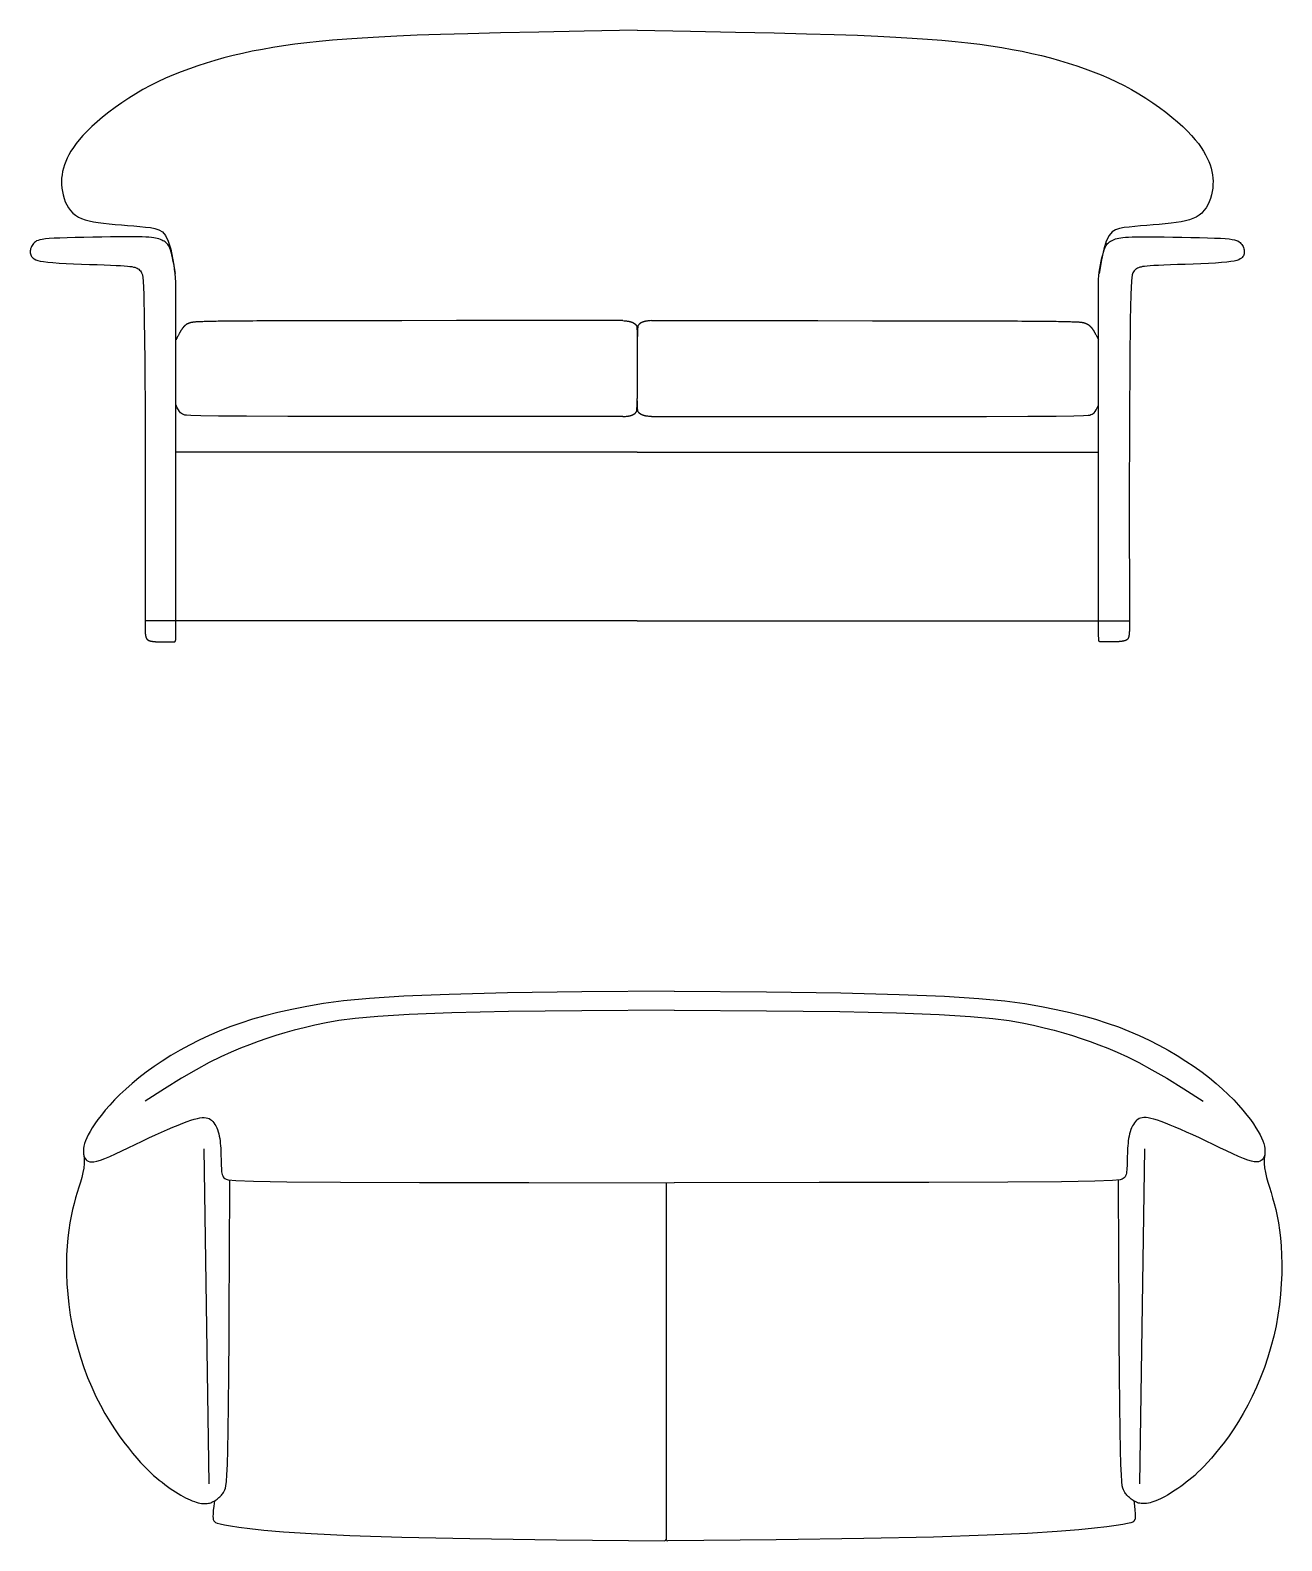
# Model space of a CAD drawing. Header units: millimetres. Extents: x 421 to 3085, y -1408 to 277.
# Drawn here: x 2341 to 2512.1, y -529.4 to -323 of the extents above; entities that cross this region are included whole.
import ezdxf

# ---------------------------------------------------------------- set-up
doc = ezdxf.new("R2010")
doc.units = ezdxf.units.MM

msp = doc.modelspace()

# ---------------------------------------------------------------- linework, layer by layer
at = {"color": 18, "linetype": 'Continuous', "true_color": 0x000000}
for p, q in [((2423.99, -365.2), (2423.99, -373.37)), ((2427.93, -480.51), (2427.93, -529.21))]:
    msp.add_line(p, q, dxfattribs=at)
for points in [[(2423.99, -323.04), (2416.73, -323.18), (2410.54, -323.3), (2405.29, -323.41), (2400.85, -323.52), (2397.1, -323.63), (2393.9, -323.74), (2391.14, -323.85), (2388.68, -323.98), (2386.41, -324.11), (2384.31, -324.25), (2382.35, -324.41), (2380.52, -324.58), (2378.81, -324.77), (2377.19, -324.97), (2375.65, -325.18), (2374.18, -325.42), (2372.76, -325.67), (2371.38, -325.93), (2370.05, -326.22), (2368.76, -326.52), (2367.5, -326.84), (2366.28, -327.18), (2365.09, -327.54), (2363.93, -327.91), (2362.8, -328.3), (2361.68, -328.71), (2360.59, -329.15), (2359.52, -329.61), (2358.48, -330.09), (2357.45, -330.6), (2356.44, -331.14), (2355.46, -331.72), (2354.49, -332.32), (2353.54, -332.95), (2352.63, -333.6), (2351.76, -334.26), (2350.93, -334.92), (2350.16, -335.58), (2349.45, -336.22), (2348.81, -336.84), (2348.24, -337.43), (2347.74, -338), (2347.3, -338.54), (2346.93, -339.07), (2346.6, -339.57), (2346.32, -340.06), (2346.09, -340.53), (2345.89, -341), (2345.71, -341.45), (2345.57, -341.9), (2345.46, -342.35), (2345.38, -342.79), (2345.32, -343.24), (2345.3, -343.69), (2345.31, -344.14), (2345.35, -344.61), (2345.42, -345.08), (2345.52, -345.55), (2345.65, -346.02), (2345.82, -346.48), (2346.03, -346.91), (2346.26, -347.33), (2346.54, -347.7), (2346.86, -348.04), (2347.21, -348.33), (2347.61, -348.58), (2348.05, -348.78), (2348.54, -348.96), (2349.08, -349.1), (2349.67, -349.23), (2350.33, -349.33), (2351.04, -349.42), (2351.82, -349.5), (2352.64, -349.58), (2353.49, -349.65), (2354.34, -349.72), (2355.19, -349.79), (2356, -349.86), (2356.77, -349.94), (2357.47, -350.02), (2358.08, -350.13), (2358.62, -350.3), (2359.1, -350.61), (2359.52, -351.11), (2359.89, -351.87), (2360.23, -352.95), (2360.54, -354.4), (2360.84, -356.29)], [(2423.99, -323.04), (2431.24, -323.18), (2437.43, -323.3), (2442.68, -323.41), (2447.12, -323.52), (2450.88, -323.63), (2454.07, -323.74), (2456.84, -323.85), (2459.3, -323.98), (2461.56, -324.11), (2463.66, -324.25), (2465.62, -324.41), (2467.45, -324.58), (2469.17, -324.77), (2470.78, -324.97), (2472.32, -325.18), (2473.79, -325.42), (2475.21, -325.67), (2476.59, -325.93), (2477.92, -326.22), (2479.21, -326.52), (2480.47, -326.84), (2481.69, -327.18), (2482.88, -327.54), (2484.04, -327.91), (2485.18, -328.3), (2486.29, -328.71), (2487.38, -329.15), (2488.45, -329.61), (2489.49, -330.09), (2490.52, -330.6), (2491.53, -331.14), (2492.52, -331.72), (2493.49, -332.32), (2494.43, -332.95), (2495.34, -333.6), (2496.21, -334.26), (2497.04, -334.92), (2497.81, -335.58), (2498.52, -336.22), (2499.17, -336.84), (2499.73, -337.43), (2500.23, -338), (2500.67, -338.54), (2501.05, -339.07), (2501.37, -339.57), (2501.65, -340.06), (2501.88, -340.53), (2502.09, -341), (2502.26, -341.45), (2502.4, -341.9), (2502.51, -342.35), (2502.6, -342.79), (2502.65, -343.24), (2502.67, -343.69), (2502.66, -344.14), (2502.62, -344.61), (2502.55, -345.08), (2502.45, -345.55), (2502.32, -346.02), (2502.15, -346.48), (2501.95, -346.91), (2501.71, -347.33), (2501.43, -347.7), (2501.12, -348.04), (2500.76, -348.33), (2500.37, -348.58), (2499.93, -348.78), (2499.44, -348.96), (2498.89, -349.1), (2498.3, -349.23), (2497.64, -349.33), (2496.93, -349.42), (2496.15, -349.5), (2495.33, -349.58), (2494.48, -349.65), (2493.63, -349.72), (2492.78, -349.79), (2491.97, -349.86), (2491.2, -349.94), (2490.51, -350.02), (2489.89, -350.13), (2489.35, -350.3), (2488.87, -350.61), (2488.46, -351.11), (2488.08, -351.87), (2487.74, -352.95), (2487.43, -354.4), (2487.13, -356.29)], [(2360.95, -358.08), (2360.94, -357.49), (2360.9, -356.89), (2360.84, -356.29), (2360.76, -355.71), (2360.68, -355.15), (2360.58, -354.63), (2360.48, -354.15), (2360.38, -353.73), (2360.29, -353.37), (2360.19, -353.07), (2360.1, -352.83), (2360.01, -352.62), (2359.92, -352.45), (2359.82, -352.31), (2359.71, -352.19), (2359.59, -352.09), (2359.46, -351.98), (2359.32, -351.89), (2359.17, -351.8), (2359, -351.72), (2358.82, -351.64), (2358.62, -351.57), (2358.4, -351.51), (2358.16, -351.45), (2357.91, -351.41), (2357.61, -351.37), (2357.26, -351.33), (2356.85, -351.31), (2356.34, -351.29), (2355.73, -351.28), (2355.01, -351.28), (2354.14, -351.28), (2353.13, -351.28), (2352, -351.29), (2350.8, -351.31), (2349.57, -351.33), (2348.34, -351.35), (2347.16, -351.38), (2346.07, -351.41), (2345.1, -351.44), (2344.29, -351.48), (2343.63, -351.52), (2343.1, -351.57), (2342.68, -351.62), (2342.36, -351.69), (2342.11, -351.76), (2341.91, -351.84), (2341.75, -351.94), (2341.61, -352.05), (2341.48, -352.18), (2341.37, -352.31), (2341.28, -352.46), (2341.2, -352.6), (2341.14, -352.75), (2341.09, -352.9), (2341.06, -353.05), (2341.04, -353.2), (2341.03, -353.34), (2341.04, -353.47), (2341.06, -353.61), (2341.1, -353.73), (2341.15, -353.86), (2341.22, -353.97), (2341.32, -354.09), (2341.43, -354.19), (2341.58, -354.3), (2341.78, -354.4), (2342.05, -354.49), (2342.41, -354.58), (2342.86, -354.66), (2343.43, -354.73), (2344.13, -354.8), (2344.97, -354.86), (2345.93, -354.91), (2346.96, -354.96), (2348.03, -355), (2349.11, -355.04), (2350.16, -355.07), (2351.14, -355.1), (2352.01, -355.14), (2352.76, -355.17), (2353.38, -355.2), (2353.89, -355.24), (2354.31, -355.27), (2354.65, -355.31), (2354.92, -355.35), (2355.14, -355.4), (2355.32, -355.44), (2355.49, -355.5), (2355.63, -355.56), (2355.76, -355.63), (2355.87, -355.71), (2355.98, -355.81), (2356.08, -355.92), (2356.17, -356.06), (2356.26, -356.21), (2356.36, -356.48), (2356.45, -357.28), (2356.54, -359.16), (2356.62, -362.62), (2356.68, -368.19), (2356.72, -376.39), (2356.74, -387.74), (2356.73, -402.75)], [(2487.02, -357.41), (2487.03, -357.04), (2487.07, -356.6), (2487.13, -356.12), (2487.21, -355.62), (2487.3, -355.11), (2487.39, -354.62), (2487.49, -354.15), (2487.59, -353.73), (2487.69, -353.37), (2487.78, -353.07), (2487.87, -352.83), (2487.96, -352.62), (2488.06, -352.45), (2488.16, -352.31), (2488.26, -352.19), (2488.38, -352.09), (2488.51, -351.98), (2488.65, -351.89), (2488.8, -351.8), (2488.97, -351.72), (2489.15, -351.64), (2489.35, -351.57), (2489.57, -351.51), (2489.81, -351.45), (2490.07, -351.41), (2490.36, -351.37), (2490.71, -351.33), (2491.12, -351.31), (2491.63, -351.29), (2492.24, -351.28), (2492.97, -351.28), (2493.83, -351.28), (2494.84, -351.28), (2495.97, -351.29), (2497.17, -351.31), (2498.4, -351.33), (2499.63, -351.35), (2500.81, -351.38), (2501.9, -351.41), (2502.87, -351.44), (2503.68, -351.48), (2504.34, -351.52), (2504.87, -351.57), (2505.29, -351.62), (2505.61, -351.69), (2505.87, -351.76), (2506.06, -351.84), (2506.23, -351.94), (2506.37, -352.05), (2506.49, -352.18), (2506.6, -352.31), (2506.69, -352.46), (2506.77, -352.6), (2506.83, -352.75), (2506.88, -352.9), (2506.91, -353.05), (2506.94, -353.2), (2506.94, -353.34), (2506.94, -353.47), (2506.91, -353.61), (2506.88, -353.73), (2506.82, -353.86), (2506.75, -353.97), (2506.65, -354.09), (2506.54, -354.19), (2506.39, -354.3), (2506.19, -354.4), (2505.92, -354.49), (2505.57, -354.58), (2505.11, -354.66), (2504.54, -354.73), (2503.84, -354.8), (2503, -354.86), (2502.04, -354.91), (2501.01, -354.96), (2499.94, -355), (2498.86, -355.04), (2497.81, -355.07), (2496.84, -355.1), (2495.96, -355.14), (2495.21, -355.17), (2494.59, -355.2), (2494.08, -355.24), (2493.66, -355.27), (2493.32, -355.31), (2493.05, -355.35), (2492.83, -355.4), (2492.65, -355.44), (2492.49, -355.5), (2492.34, -355.56), (2492.22, -355.63), (2492.1, -355.71), (2492, -355.81), (2491.9, -355.92), (2491.8, -356.06), (2491.71, -356.21), (2491.61, -356.48), (2491.52, -357.28), (2491.43, -359.16), (2491.35, -362.62), (2491.29, -368.19), (2491.25, -376.39), (2491.23, -387.74), (2491.24, -402.75)], [(2360.93, -402.75), (2360.95, -358.08)], [(2487.03, -402.75), (2487.02, -399.75), (2487.02, -393.8), (2487.01, -384.99), (2487.01, -372.75), (2487.02, -357.41)], [(2422.02, -362.73), (2409.24, -362.73), (2399.3, -362.73), (2391.82, -362.74), (2386.4, -362.74), (2382.64, -362.74), (2380.16, -362.74), (2378.55, -362.75), (2377.42, -362.75), (2376.45, -362.75), (2375.55, -362.76), (2374.73, -362.76), (2373.98, -362.76), (2373.28, -362.77), (2372.63, -362.77), (2372.02, -362.77), (2371.44, -362.78), (2370.9, -362.78), (2370.38, -362.78), (2369.88, -362.79), (2369.41, -362.79), (2368.96, -362.8), (2368.53, -362.8), (2368.13, -362.8), (2367.75, -362.81), (2367.38, -362.81), (2367.04, -362.82), (2366.72, -362.82), (2366.42, -362.83), (2366.14, -362.83), (2365.87, -362.84), (2365.62, -362.84), (2365.39, -362.85), (2365.17, -362.85), (2364.97, -362.86), (2364.78, -362.86), (2364.61, -362.87), (2364.45, -362.87), (2364.3, -362.88), (2364.17, -362.88), (2364.04, -362.89), (2363.93, -362.89), (2363.83, -362.9), (2363.73, -362.91), (2363.65, -362.91), (2363.57, -362.92), (2363.5, -362.92), (2363.44, -362.93), (2363.38, -362.93), (2363.33, -362.94), (2363.28, -362.94), (2363.24, -362.95), (2363.21, -362.96), (2363.17, -362.96), (2363.14, -362.97), (2363.11, -362.97), (2363.09, -362.98), (2363.06, -362.98), (2363.04, -362.99), (2363.01, -362.99), (2362.99, -363), (2362.97, -363.01), (2362.95, -363.01), (2362.93, -363.02), (2362.91, -363.02), (2362.89, -363.03), (2362.87, -363.03), (2362.85, -363.04), (2362.83, -363.04), (2362.82, -363.05), (2362.8, -363.06), (2362.78, -363.06), (2362.77, -363.07), (2362.75, -363.07), (2362.73, -363.08), (2362.72, -363.08), (2362.7, -363.09), (2362.69, -363.1), (2362.67, -363.1), (2362.66, -363.11), (2362.64, -363.11), (2362.63, -363.12), (2362.61, -363.12), (2362.6, -363.13), (2362.59, -363.14), (2362.57, -363.14), (2362.56, -363.15), (2362.55, -363.15), (2362.54, -363.16), (2362.52, -363.17), (2362.51, -363.17), (2362.5, -363.18), (2362.49, -363.19), (2362.47, -363.19), (2362.46, -363.2), (2362.45, -363.21), (2362.44, -363.21), (2362.43, -363.22), (2362.42, -363.23), (2362.41, -363.23), (2362.4, -363.24), (2362.38, -363.25), (2362.37, -363.25), (2362.36, -363.26), (2362.35, -363.27), (2362.34, -363.28), (2362.33, -363.28), (2362.32, -363.29), (2362.31, -363.3), (2362.3, -363.31), (2362.29, -363.31), (2362.28, -363.32), (2362.27, -363.33), (2362.26, -363.34), (2362.25, -363.35), (2362.24, -363.36), (2362.23, -363.36), (2362.22, -363.37), (2362.21, -363.38), (2362.19, -363.39), (2362.18, -363.4), (2362.17, -363.41), (2362.16, -363.42), (2362.15, -363.43), (2362.14, -363.44), (2362.13, -363.45), (2362.12, -363.46), (2362.1, -363.47), (2362.09, -363.48), (2362.08, -363.49), (2362.07, -363.51), (2362.06, -363.52), (2362.04, -363.53), (2362.03, -363.54), (2362.02, -363.56), (2362.01, -363.57), (2361.99, -363.59), (2361.98, -363.6), (2361.97, -363.62), (2361.95, -363.63), (2361.94, -363.65), (2361.92, -363.67), (2361.91, -363.69), (2361.89, -363.7), (2361.88, -363.72), (2361.86, -363.74), (2361.85, -363.77), (2361.83, -363.79), (2361.82, -363.81), (2361.8, -363.83), (2361.78, -363.86), (2361.77, -363.88), (2361.75, -363.91), (2361.73, -363.94), (2361.71, -363.96), (2361.69, -363.99), (2361.67, -364.02), (2361.65, -364.05), (2361.63, -364.09), (2361.61, -364.12), (2361.59, -364.15), (2361.57, -364.19), (2361.55, -364.23), (2361.53, -364.27), (2361.5, -364.31), (2361.48, -364.35), (2361.45, -364.4), (2361.42, -364.45), (2361.39, -364.51), (2361.36, -364.57), (2361.32, -364.63), (2361.28, -364.71), (2361.24, -364.8), (2361.18, -364.91), (2361.12, -365.04), (2361.04, -365.18), (2360.96, -365.36)], [(2422.02, -362.73), (2422.22, -362.74), (2422.39, -362.76), (2422.52, -362.77), (2422.62, -362.78), (2422.7, -362.79), (2422.76, -362.8), (2422.8, -362.81), (2422.84, -362.81), (2422.87, -362.82), (2422.9, -362.83), (2422.93, -362.83), (2422.95, -362.84), (2422.98, -362.85), (2423, -362.85), (2423.02, -362.86), (2423.04, -362.86), (2423.06, -362.87), (2423.07, -362.87), (2423.09, -362.88), (2423.11, -362.89), (2423.13, -362.89), (2423.15, -362.9), (2423.16, -362.9), (2423.18, -362.91), (2423.2, -362.91), (2423.21, -362.92), (2423.23, -362.92), (2423.24, -362.93), (2423.26, -362.94), (2423.27, -362.94), (2423.29, -362.95), (2423.3, -362.95), (2423.32, -362.96), (2423.33, -362.96), (2423.34, -362.97), (2423.36, -362.98), (2423.37, -362.98), (2423.38, -362.99), (2423.4, -362.99), (2423.41, -363), (2423.42, -363.01), (2423.43, -363.01), (2423.45, -363.02), (2423.46, -363.03), (2423.47, -363.03), (2423.48, -363.04), (2423.49, -363.05), (2423.5, -363.05), (2423.52, -363.06), (2423.53, -363.07), (2423.54, -363.07), (2423.55, -363.08), (2423.56, -363.09), (2423.57, -363.09), (2423.58, -363.1), (2423.59, -363.11), (2423.6, -363.12), (2423.61, -363.12), (2423.62, -363.13), (2423.63, -363.14), (2423.65, -363.15), (2423.66, -363.16), (2423.67, -363.16), (2423.68, -363.17), (2423.69, -363.18), (2423.7, -363.19), (2423.71, -363.2), (2423.72, -363.21), (2423.73, -363.22), (2423.74, -363.23), (2423.75, -363.24), (2423.76, -363.26), (2423.77, -363.27), (2423.78, -363.29), (2423.79, -363.31), (2423.8, -363.33), (2423.82, -363.35), (2423.83, -363.36), (2423.84, -363.38), (2423.86, -363.39), (2423.87, -363.4), (2423.89, -363.43), (2423.91, -363.51), (2423.92, -363.64), (2423.94, -363.85), (2423.96, -364.17), (2423.97, -364.61), (2423.99, -365.2)], [(2425.95, -362.73), (2425.75, -362.74), (2425.58, -362.76), (2425.45, -362.77), (2425.35, -362.78), (2425.27, -362.79), (2425.21, -362.8), (2425.17, -362.81), (2425.13, -362.81), (2425.1, -362.82), (2425.07, -362.83), (2425.04, -362.83), (2425.02, -362.84), (2425, -362.85), (2424.98, -362.85), (2424.95, -362.86), (2424.94, -362.86), (2424.92, -362.87), (2424.9, -362.87), (2424.88, -362.88), (2424.86, -362.89), (2424.84, -362.89), (2424.83, -362.9), (2424.81, -362.9), (2424.79, -362.91), (2424.78, -362.91), (2424.76, -362.92), (2424.74, -362.92), (2424.73, -362.93), (2424.71, -362.94), (2424.7, -362.94), (2424.68, -362.95), (2424.67, -362.95), (2424.65, -362.96), (2424.64, -362.96), (2424.63, -362.97), (2424.61, -362.98), (2424.6, -362.98), (2424.59, -362.99), (2424.57, -362.99), (2424.56, -363), (2424.55, -363.01), (2424.54, -363.01), (2424.53, -363.02), (2424.51, -363.03), (2424.5, -363.03), (2424.49, -363.04), (2424.48, -363.05), (2424.47, -363.05), (2424.46, -363.06), (2424.44, -363.07), (2424.43, -363.07), (2424.42, -363.08), (2424.41, -363.09), (2424.4, -363.09), (2424.39, -363.1), (2424.38, -363.11), (2424.37, -363.12), (2424.36, -363.12), (2424.35, -363.13), (2424.34, -363.14), (2424.33, -363.15), (2424.32, -363.16), (2424.31, -363.16), (2424.3, -363.17), (2424.28, -363.18), (2424.27, -363.19), (2424.26, -363.2), (2424.25, -363.21), (2424.24, -363.22), (2424.23, -363.23), (2424.22, -363.24), (2424.21, -363.26), (2424.2, -363.27), (2424.19, -363.29), (2424.18, -363.31), (2424.17, -363.33), (2424.15, -363.35), (2424.14, -363.36), (2424.13, -363.38), (2424.11, -363.39), (2424.1, -363.4), (2424.08, -363.43), (2424.07, -363.51), (2424.05, -363.64), (2424.03, -363.85), (2424.02, -364.17), (2424, -364.61), (2423.99, -365.2)], [(2425.95, -362.73), (2438.74, -362.73), (2448.67, -362.73), (2456.15, -362.74), (2461.57, -362.74), (2465.33, -362.74), (2467.81, -362.74), (2469.42, -362.75), (2470.55, -362.75), (2471.53, -362.75), (2472.42, -362.76), (2473.24, -362.76), (2474, -362.76), (2474.7, -362.77), (2475.35, -362.77), (2475.95, -362.77), (2476.53, -362.78), (2477.07, -362.78), (2477.6, -362.78), (2478.09, -362.79), (2478.56, -362.79), (2479.01, -362.8), (2479.44, -362.8), (2479.84, -362.8), (2480.23, -362.81), (2480.59, -362.81), (2480.93, -362.82), (2481.25, -362.82), (2481.55, -362.83), (2481.84, -362.83), (2482.1, -362.84), (2482.35, -362.84), (2482.58, -362.85), (2482.8, -362.85), (2483, -362.86), (2483.19, -362.86), (2483.36, -362.87), (2483.52, -362.87), (2483.67, -362.88), (2483.81, -362.88), (2483.93, -362.89), (2484.04, -362.89), (2484.15, -362.9), (2484.24, -362.91), (2484.33, -362.91), (2484.4, -362.92), (2484.47, -362.92), (2484.53, -362.93), (2484.59, -362.93), (2484.64, -362.94), (2484.69, -362.94), (2484.73, -362.95), (2484.77, -362.96), (2484.8, -362.96), (2484.83, -362.97), (2484.86, -362.97), (2484.89, -362.98), (2484.91, -362.98), (2484.94, -362.99), (2484.96, -362.99), (2484.98, -363), (2485, -363.01), (2485.02, -363.01), (2485.04, -363.02), (2485.06, -363.02), (2485.08, -363.03), (2485.1, -363.03), (2485.12, -363.04), (2485.14, -363.04), (2485.16, -363.05), (2485.17, -363.06), (2485.19, -363.06), (2485.21, -363.07), (2485.22, -363.07), (2485.24, -363.08), (2485.25, -363.08), (2485.27, -363.09), (2485.29, -363.1), (2485.3, -363.1), (2485.32, -363.11), (2485.33, -363.11), (2485.34, -363.12), (2485.36, -363.12), (2485.37, -363.13), (2485.38, -363.14), (2485.4, -363.14), (2485.41, -363.15), (2485.42, -363.15), (2485.44, -363.16), (2485.45, -363.17), (2485.46, -363.17), (2485.47, -363.18), (2485.49, -363.19), (2485.5, -363.19), (2485.51, -363.2), (2485.52, -363.21), (2485.53, -363.21), (2485.54, -363.22), (2485.55, -363.23), (2485.56, -363.23), (2485.58, -363.24), (2485.59, -363.25), (2485.6, -363.25), (2485.61, -363.26), (2485.62, -363.27), (2485.63, -363.28), (2485.64, -363.28), (2485.65, -363.29), (2485.66, -363.3), (2485.67, -363.31), (2485.68, -363.31), (2485.69, -363.32), (2485.7, -363.33), (2485.71, -363.34), (2485.72, -363.35), (2485.73, -363.36), (2485.75, -363.36), (2485.76, -363.37), (2485.77, -363.38), (2485.78, -363.39), (2485.79, -363.4), (2485.8, -363.41), (2485.81, -363.42), (2485.82, -363.43), (2485.83, -363.44), (2485.84, -363.45), (2485.86, -363.46), (2485.87, -363.47), (2485.88, -363.48), (2485.89, -363.49), (2485.9, -363.51), (2485.91, -363.52), (2485.93, -363.53), (2485.94, -363.54), (2485.95, -363.56), (2485.97, -363.57), (2485.98, -363.59), (2485.99, -363.6), (2486.01, -363.62), (2486.02, -363.63), (2486.03, -363.65), (2486.05, -363.67), (2486.06, -363.69), (2486.08, -363.7), (2486.09, -363.72), (2486.11, -363.74), (2486.12, -363.77), (2486.14, -363.79), (2486.16, -363.81), (2486.17, -363.83), (2486.19, -363.86), (2486.21, -363.88), (2486.22, -363.91), (2486.24, -363.94), (2486.26, -363.96), (2486.28, -363.99), (2486.3, -364.02), (2486.32, -364.05), (2486.34, -364.09), (2486.36, -364.12), (2486.38, -364.15), (2486.4, -364.19), (2486.42, -364.23), (2486.44, -364.27), (2486.47, -364.31), (2486.49, -364.35), (2486.52, -364.4), (2486.55, -364.45), (2486.58, -364.51), (2486.61, -364.57), (2486.65, -364.63), (2486.69, -364.71), (2486.74, -364.8), (2486.79, -364.91), (2486.86, -365.04), (2486.93, -365.18), (2487.02, -365.36)], [(2422.02, -375.84), (2422.22, -375.82), (2422.39, -375.81), (2422.52, -375.8), (2422.62, -375.79), (2422.7, -375.78), (2422.76, -375.77), (2422.8, -375.76), (2422.84, -375.75), (2422.87, -375.75), (2422.9, -375.74), (2422.93, -375.73), (2422.95, -375.73), (2422.98, -375.72), (2423, -375.72), (2423.02, -375.71), (2423.04, -375.71), (2423.06, -375.7), (2423.07, -375.69), (2423.09, -375.69), (2423.11, -375.68), (2423.13, -375.68), (2423.15, -375.67), (2423.16, -375.67), (2423.18, -375.66), (2423.2, -375.66), (2423.21, -375.65), (2423.23, -375.64), (2423.24, -375.64), (2423.26, -375.63), (2423.27, -375.63), (2423.29, -375.62), (2423.3, -375.62), (2423.32, -375.61), (2423.33, -375.6), (2423.34, -375.6), (2423.36, -375.59), (2423.37, -375.59), (2423.38, -375.58), (2423.4, -375.57), (2423.41, -375.57), (2423.42, -375.56), (2423.43, -375.55), (2423.45, -375.55), (2423.46, -375.54), (2423.47, -375.54), (2423.48, -375.53), (2423.49, -375.52), (2423.5, -375.52), (2423.52, -375.51), (2423.53, -375.5), (2423.54, -375.49), (2423.55, -375.49), (2423.56, -375.48), (2423.57, -375.47), (2423.58, -375.47), (2423.59, -375.46), (2423.6, -375.45), (2423.61, -375.44), (2423.62, -375.44), (2423.63, -375.43), (2423.65, -375.42), (2423.66, -375.41), (2423.67, -375.4), (2423.68, -375.4), (2423.69, -375.39), (2423.7, -375.38), (2423.71, -375.37), (2423.72, -375.36), (2423.73, -375.35), (2423.74, -375.34), (2423.75, -375.32), (2423.76, -375.31), (2423.77, -375.29), (2423.78, -375.28), (2423.79, -375.26), (2423.8, -375.24), (2423.82, -375.22), (2423.83, -375.21), (2423.84, -375.19), (2423.86, -375.18), (2423.87, -375.17), (2423.89, -375.13), (2423.91, -375.06), (2423.92, -374.93), (2423.94, -374.71), (2423.96, -374.4), (2423.97, -373.96), (2423.99, -373.37)], [(2425.95, -375.84), (2425.75, -375.82), (2425.58, -375.81), (2425.45, -375.8), (2425.35, -375.79), (2425.27, -375.78), (2425.21, -375.77), (2425.17, -375.76), (2425.13, -375.75), (2425.1, -375.75), (2425.07, -375.74), (2425.04, -375.73), (2425.02, -375.73), (2425, -375.72), (2424.98, -375.72), (2424.95, -375.71), (2424.94, -375.71), (2424.92, -375.7), (2424.9, -375.69), (2424.88, -375.69), (2424.86, -375.68), (2424.84, -375.68), (2424.83, -375.67), (2424.81, -375.67), (2424.79, -375.66), (2424.78, -375.66), (2424.76, -375.65), (2424.74, -375.64), (2424.73, -375.64), (2424.71, -375.63), (2424.7, -375.63), (2424.68, -375.62), (2424.67, -375.62), (2424.65, -375.61), (2424.64, -375.6), (2424.63, -375.6), (2424.61, -375.59), (2424.6, -375.59), (2424.59, -375.58), (2424.57, -375.57), (2424.56, -375.57), (2424.55, -375.56), (2424.54, -375.55), (2424.53, -375.55), (2424.51, -375.54), (2424.5, -375.54), (2424.49, -375.53), (2424.48, -375.52), (2424.47, -375.52), (2424.46, -375.51), (2424.44, -375.5), (2424.43, -375.49), (2424.42, -375.49), (2424.41, -375.48), (2424.4, -375.47), (2424.39, -375.47), (2424.38, -375.46), (2424.37, -375.45), (2424.36, -375.44), (2424.35, -375.44), (2424.34, -375.43), (2424.33, -375.42), (2424.32, -375.41), (2424.31, -375.4), (2424.3, -375.4), (2424.28, -375.39), (2424.27, -375.38), (2424.26, -375.37), (2424.25, -375.36), (2424.24, -375.35), (2424.23, -375.34), (2424.22, -375.32), (2424.21, -375.31), (2424.2, -375.29), (2424.19, -375.28), (2424.18, -375.26), (2424.17, -375.24), (2424.15, -375.22), (2424.14, -375.21), (2424.13, -375.19), (2424.11, -375.18), (2424.1, -375.17), (2424.08, -375.13), (2424.07, -375.06), (2424.05, -374.93), (2424.03, -374.71), (2424.02, -374.4), (2424, -373.96), (2423.99, -373.37)], [(2422.02, -375.84), (2384.05, -375.84), (2376.25, -375.82), (2370.6, -375.8), (2366.75, -375.77), (2364.33, -375.74), (2362.99, -375.7), (2362.38, -375.66), (2362.15, -375.62), (2361.99, -375.57), (2361.84, -375.51), (2361.7, -375.43), (2361.56, -375.31), (2361.43, -375.15), (2361.28, -374.93), (2361.13, -374.64), (2360.96, -374.26)], [(2425.95, -375.84), (2463.92, -375.84), (2471.72, -375.82), (2477.37, -375.8), (2481.23, -375.77), (2483.64, -375.74), (2484.98, -375.7), (2485.59, -375.66), (2485.82, -375.62), (2485.98, -375.57), (2486.13, -375.51), (2486.27, -375.43), (2486.41, -375.31), (2486.55, -375.15), (2486.69, -374.93), (2486.85, -374.64), (2487.02, -374.26)], [(2423.99, -380.69), (2360.95, -380.69)], [(2423.99, -380.69), (2487.02, -380.69)], [(2356.73, -402.75), (2356.73, -402.85), (2356.73, -402.96), (2356.73, -403.09), (2356.73, -403.23), (2356.73, -403.39), (2356.73, -403.54), (2356.73, -403.69), (2356.73, -403.83), (2356.73, -403.96), (2356.73, -404.08), (2356.73, -404.18), (2356.73, -404.28), (2356.73, -404.37), (2356.73, -404.44), (2356.73, -404.52), (2356.73, -404.58), (2356.73, -404.65), (2356.73, -404.71), (2356.73, -404.76), (2356.73, -404.81), (2356.73, -404.86), (2356.73, -404.91), (2356.73, -404.95), (2356.73, -404.99), (2356.73, -405.02), (2356.73, -405.05), (2356.73, -405.08), (2356.73, -405.11), (2356.73, -405.14), (2356.73, -405.16), (2356.74, -405.18), (2356.74, -405.2), (2356.74, -405.22), (2356.74, -405.24), (2356.74, -405.26), (2356.74, -405.27), (2356.74, -405.29), (2356.74, -405.3), (2356.74, -405.31), (2356.74, -405.33), (2356.74, -405.34), (2356.74, -405.35), (2356.75, -405.36), (2356.75, -405.37), (2356.75, -405.39), (2356.75, -405.4), (2356.75, -405.41), (2356.75, -405.42), (2356.75, -405.43), (2356.75, -405.44), (2356.75, -405.45), (2356.75, -405.46), (2356.75, -405.47), (2356.76, -405.48), (2356.76, -405.49), (2356.76, -405.5), (2356.76, -405.51), (2356.76, -405.52), (2356.76, -405.53), (2356.76, -405.54), (2356.76, -405.55), (2356.76, -405.56), (2356.76, -405.57), (2356.77, -405.58), (2356.77, -405.59), (2356.77, -405.6), (2356.77, -405.61), (2356.77, -405.62), (2356.77, -405.63), (2356.77, -405.64), (2356.77, -405.65), (2356.78, -405.66), (2356.78, -405.67), (2356.78, -405.68), (2356.78, -405.69), (2356.78, -405.7), (2356.78, -405.71), (2356.78, -405.72), (2356.79, -405.72), (2356.79, -405.73), (2356.79, -405.74), (2356.79, -405.75), (2356.79, -405.76), (2356.79, -405.77), (2356.8, -405.78), (2356.8, -405.79), (2356.8, -405.8), (2356.8, -405.81), (2356.8, -405.82), (2356.81, -405.83), (2356.81, -405.84), (2356.81, -405.85), (2356.81, -405.86), (2356.81, -405.87), (2356.82, -405.87), (2356.82, -405.88), (2356.82, -405.89), (2356.82, -405.9), (2356.82, -405.91), (2356.83, -405.92), (2356.83, -405.93), (2356.83, -405.94), (2356.83, -405.95), (2356.84, -405.96), (2356.84, -405.97), (2356.84, -405.98), (2356.85, -405.99), (2356.85, -406), (2356.85, -406.01), (2356.85, -406.02), (2356.86, -406.03), (2356.86, -406.04), (2356.87, -406.05), (2356.87, -406.06), (2356.87, -406.07), (2356.88, -406.08), (2356.88, -406.09), (2356.89, -406.1), (2356.89, -406.11), (2356.9, -406.12), (2356.9, -406.13), (2356.91, -406.14), (2356.91, -406.15), (2356.92, -406.16), (2356.92, -406.17), (2356.93, -406.18), (2356.94, -406.19), (2356.95, -406.2), (2356.95, -406.21), (2356.96, -406.22), (2356.97, -406.23), (2356.98, -406.24), (2356.99, -406.25), (2357, -406.26), (2357.01, -406.27), (2357.02, -406.28), (2357.03, -406.29), (2357.04, -406.3), (2357.05, -406.31), (2357.06, -406.32), (2357.07, -406.33), (2357.09, -406.34), (2357.1, -406.35), (2357.11, -406.35), (2357.13, -406.36), (2357.14, -406.37), (2357.16, -406.38), (2357.18, -406.39), (2357.19, -406.4), (2357.21, -406.41), (2357.23, -406.41), (2357.25, -406.42), (2357.27, -406.43), (2357.29, -406.44), (2357.31, -406.44), (2357.33, -406.45), (2357.35, -406.46), (2357.37, -406.47), (2357.39, -406.47), (2357.42, -406.48), (2357.44, -406.49), (2357.47, -406.49), (2357.49, -406.5), (2357.52, -406.5), (2357.55, -406.51), (2357.58, -406.52), (2357.6, -406.52), (2357.63, -406.53), (2357.66, -406.53), (2357.7, -406.54), (2357.73, -406.54), (2357.76, -406.55), (2357.79, -406.55), (2357.83, -406.56), (2357.86, -406.56), (2357.9, -406.56), (2357.93, -406.57), (2357.97, -406.57), (2358.01, -406.57), (2358.04, -406.58), (2358.08, -406.58), (2358.12, -406.58), (2358.16, -406.59), (2358.2, -406.59), (2358.24, -406.59), (2358.28, -406.59), (2358.32, -406.6), (2358.36, -406.6), (2358.4, -406.6), (2358.44, -406.6), (2358.48, -406.6), (2358.52, -406.6), (2358.57, -406.61), (2358.61, -406.61), (2358.65, -406.61), (2358.69, -406.61), (2358.74, -406.61), (2358.78, -406.61), (2358.82, -406.61), (2358.86, -406.61), (2358.91, -406.61), (2358.95, -406.61), (2358.99, -406.62), (2359.03, -406.62), (2359.08, -406.62), (2359.12, -406.62), (2359.16, -406.62), (2359.2, -406.62), (2359.24, -406.62), (2359.28, -406.62), (2359.33, -406.62), (2359.37, -406.62), (2359.41, -406.62), (2359.45, -406.62), (2359.49, -406.62), (2359.53, -406.62), (2359.56, -406.62), (2359.6, -406.61), (2359.64, -406.61), (2359.68, -406.61), (2359.72, -406.61), (2359.75, -406.61), (2359.79, -406.61), (2359.82, -406.61), (2359.86, -406.61), (2359.89, -406.61), (2359.92, -406.61), (2359.96, -406.61), (2359.99, -406.61), (2360.02, -406.61), (2360.05, -406.61), (2360.08, -406.61), (2360.11, -406.61), (2360.14, -406.61), (2360.16, -406.61), (2360.19, -406.61), (2360.22, -406.61), (2360.24, -406.61), (2360.27, -406.61), (2360.29, -406.61), (2360.31, -406.61), (2360.34, -406.6), (2360.36, -406.6), (2360.38, -406.6), (2360.4, -406.6), (2360.42, -406.6), (2360.44, -406.6), (2360.45, -406.6), (2360.47, -406.6), (2360.49, -406.6), (2360.5, -406.6), (2360.52, -406.6), (2360.54, -406.6), (2360.55, -406.6), (2360.56, -406.6), (2360.58, -406.6), (2360.59, -406.6), (2360.6, -406.6), (2360.62, -406.6), (2360.63, -406.6), (2360.64, -406.6), (2360.65, -406.6), (2360.66, -406.6), (2360.67, -406.6), (2360.68, -406.6), (2360.69, -406.6), (2360.69, -406.6), (2360.7, -406.6), (2360.71, -406.6), (2360.72, -406.6), (2360.72, -406.6), (2360.73, -406.6), (2360.74, -406.6), (2360.74, -406.6), (2360.75, -406.59), (2360.75, -406.59), (2360.76, -406.59), (2360.76, -406.59), (2360.77, -406.59), (2360.77, -406.59), (2360.78, -406.59), (2360.78, -406.59), (2360.78, -406.59), (2360.79, -406.59), (2360.79, -406.59), (2360.79, -406.59), (2360.8, -406.59), (2360.8, -406.59), (2360.8, -406.59), (2360.8, -406.59), (2360.81, -406.59), (2360.81, -406.58), (2360.81, -406.58), (2360.81, -406.58), (2360.82, -406.58), (2360.82, -406.58), (2360.82, -406.58), (2360.82, -406.58), (2360.82, -406.58), (2360.83, -406.58), (2360.83, -406.58), (2360.83, -406.58), (2360.83, -406.57), (2360.83, -406.57), (2360.84, -406.57), (2360.84, -406.57), (2360.84, -406.57), (2360.84, -406.57), (2360.84, -406.57), (2360.84, -406.56), (2360.85, -406.56), (2360.85, -406.56), (2360.85, -406.56), (2360.85, -406.56), (2360.85, -406.55), (2360.85, -406.55), (2360.86, -406.55), (2360.86, -406.55), (2360.86, -406.54), (2360.86, -406.54), (2360.86, -406.54), (2360.86, -406.54), (2360.87, -406.53), (2360.87, -406.53), (2360.87, -406.53), (2360.87, -406.52), (2360.87, -406.52), (2360.87, -406.51), (2360.88, -406.51), (2360.88, -406.51), (2360.88, -406.5), (2360.88, -406.5), (2360.88, -406.49), (2360.88, -406.49), (2360.88, -406.48), (2360.89, -406.48), (2360.89, -406.47), (2360.89, -406.47), (2360.89, -406.46), (2360.89, -406.46), (2360.89, -406.45), (2360.89, -406.44), (2360.89, -406.44), (2360.9, -406.43), (2360.9, -406.42), (2360.9, -406.42), (2360.9, -406.41), (2360.9, -406.4), (2360.9, -406.39), (2360.9, -406.39), (2360.91, -406.38), (2360.91, -406.37), (2360.91, -406.36), (2360.91, -406.35), (2360.91, -406.34), (2360.91, -406.33), (2360.91, -406.32), (2360.91, -406.31), (2360.92, -406.29), (2360.92, -406.28), (2360.92, -406.26), (2360.92, -406.24), (2360.92, -406.22), (2360.92, -406.19), (2360.92, -406.15), (2360.92, -406.11), (2360.92, -406.07), (2360.93, -406.01), (2360.93, -405.94), (2360.93, -405.87), (2360.93, -405.77), (2360.93, -405.66), (2360.93, -405.53), (2360.93, -405.38), (2360.93, -405.19), (2360.94, -404.98), (2360.94, -404.73), (2360.94, -404.46), (2360.94, -404.18), (2360.94, -403.88), (2360.94, -403.58), (2360.94, -403.29), (2360.93, -403.01), (2360.93, -402.75)], [(2423.99, -403.76), (2356.73, -403.76)], [(2423.99, -403.76), (2491.24, -403.76)], [(2491.24, -402.75), (2491.24, -402.85), (2491.24, -402.96), (2491.24, -403.09), (2491.24, -403.23), (2491.25, -403.39), (2491.25, -403.54), (2491.25, -403.69), (2491.25, -403.83), (2491.25, -403.96), (2491.25, -404.08), (2491.25, -404.18), (2491.25, -404.28), (2491.25, -404.37), (2491.25, -404.44), (2491.25, -404.52), (2491.24, -404.58), (2491.24, -404.65), (2491.24, -404.71), (2491.24, -404.76), (2491.24, -404.81), (2491.24, -404.86), (2491.24, -404.91), (2491.24, -404.95), (2491.24, -404.99), (2491.24, -405.02), (2491.24, -405.05), (2491.24, -405.08), (2491.24, -405.11), (2491.24, -405.14), (2491.24, -405.16), (2491.24, -405.18), (2491.24, -405.2), (2491.23, -405.22), (2491.23, -405.24), (2491.23, -405.26), (2491.23, -405.27), (2491.23, -405.29), (2491.23, -405.3), (2491.23, -405.31), (2491.23, -405.33), (2491.23, -405.34), (2491.23, -405.35), (2491.23, -405.36), (2491.23, -405.37), (2491.22, -405.39), (2491.22, -405.4), (2491.22, -405.41), (2491.22, -405.42), (2491.22, -405.43), (2491.22, -405.44), (2491.22, -405.45), (2491.22, -405.46), (2491.22, -405.47), (2491.22, -405.48), (2491.22, -405.49), (2491.21, -405.5), (2491.21, -405.51), (2491.21, -405.52), (2491.21, -405.53), (2491.21, -405.54), (2491.21, -405.55), (2491.21, -405.56), (2491.21, -405.57), (2491.21, -405.58), (2491.2, -405.59), (2491.2, -405.6), (2491.2, -405.61), (2491.2, -405.62), (2491.2, -405.63), (2491.2, -405.64), (2491.2, -405.65), (2491.2, -405.66), (2491.19, -405.67), (2491.19, -405.68), (2491.19, -405.69), (2491.19, -405.7), (2491.19, -405.71), (2491.19, -405.72), (2491.19, -405.72), (2491.18, -405.73), (2491.18, -405.74), (2491.18, -405.75), (2491.18, -405.76), (2491.18, -405.77), (2491.18, -405.78), (2491.17, -405.79), (2491.17, -405.8), (2491.17, -405.81), (2491.17, -405.82), (2491.17, -405.83), (2491.16, -405.84), (2491.16, -405.85), (2491.16, -405.86), (2491.16, -405.87), (2491.16, -405.87), (2491.15, -405.88), (2491.15, -405.89), (2491.15, -405.9), (2491.15, -405.91), (2491.14, -405.92), (2491.14, -405.93), (2491.14, -405.94), (2491.14, -405.95), (2491.13, -405.96), (2491.13, -405.97), (2491.13, -405.98), (2491.13, -405.99), (2491.12, -406), (2491.12, -406.01), (2491.12, -406.02), (2491.11, -406.03), (2491.11, -406.04), (2491.11, -406.05), (2491.1, -406.06), (2491.1, -406.07), (2491.09, -406.08), (2491.09, -406.09), (2491.09, -406.1), (2491.08, -406.11), (2491.08, -406.12), (2491.07, -406.13), (2491.07, -406.14), (2491.06, -406.15), (2491.05, -406.16), (2491.05, -406.17), (2491.04, -406.18), (2491.03, -406.19), (2491.03, -406.2), (2491.02, -406.21), (2491.01, -406.22), (2491, -406.23), (2490.99, -406.24), (2490.99, -406.25), (2490.98, -406.26), (2490.97, -406.27), (2490.96, -406.28), (2490.95, -406.29), (2490.93, -406.3), (2490.92, -406.31), (2490.91, -406.32), (2490.9, -406.33), (2490.88, -406.34), (2490.87, -406.35), (2490.86, -406.35), (2490.84, -406.36), (2490.83, -406.37), (2490.81, -406.38), (2490.8, -406.39), (2490.78, -406.4), (2490.76, -406.41), (2490.74, -406.41), (2490.73, -406.42), (2490.71, -406.43), (2490.69, -406.44), (2490.67, -406.44), (2490.64, -406.45), (2490.62, -406.46), (2490.6, -406.47), (2490.58, -406.47), (2490.55, -406.48), (2490.53, -406.49), (2490.5, -406.49), (2490.48, -406.5), (2490.45, -406.5), (2490.42, -406.51), (2490.4, -406.52), (2490.37, -406.52), (2490.34, -406.53), (2490.31, -406.53), (2490.28, -406.54), (2490.24, -406.54), (2490.21, -406.55), (2490.18, -406.55), (2490.14, -406.56), (2490.11, -406.56), (2490.07, -406.56), (2490.04, -406.57), (2490, -406.57), (2489.97, -406.57), (2489.93, -406.58), (2489.89, -406.58), (2489.85, -406.58), (2489.81, -406.59), (2489.77, -406.59), (2489.73, -406.59), (2489.69, -406.59), (2489.65, -406.6), (2489.61, -406.6), (2489.57, -406.6), (2489.53, -406.6), (2489.49, -406.6), (2489.45, -406.6), (2489.41, -406.61), (2489.36, -406.61), (2489.32, -406.61), (2489.28, -406.61), (2489.24, -406.61), (2489.19, -406.61), (2489.15, -406.61), (2489.11, -406.61), (2489.07, -406.61), (2489.02, -406.61), (2488.98, -406.62), (2488.94, -406.62), (2488.9, -406.62), (2488.85, -406.62), (2488.81, -406.62), (2488.77, -406.62), (2488.73, -406.62), (2488.69, -406.62), (2488.65, -406.62), (2488.61, -406.62), (2488.57, -406.62), (2488.53, -406.62), (2488.49, -406.62), (2488.45, -406.62), (2488.41, -406.62), (2488.37, -406.61), (2488.33, -406.61), (2488.29, -406.61), (2488.26, -406.61), (2488.22, -406.61), (2488.18, -406.61), (2488.15, -406.61), (2488.11, -406.61), (2488.08, -406.61), (2488.05, -406.61), (2488.01, -406.61), (2487.98, -406.61), (2487.95, -406.61), (2487.92, -406.61), (2487.89, -406.61), (2487.86, -406.61), (2487.83, -406.61), (2487.81, -406.61), (2487.78, -406.61), (2487.75, -406.61), (2487.73, -406.61), (2487.7, -406.61), (2487.68, -406.61), (2487.66, -406.61), (2487.64, -406.6), (2487.61, -406.6), (2487.59, -406.6), (2487.57, -406.6), (2487.55, -406.6), (2487.54, -406.6), (2487.52, -406.6), (2487.5, -406.6), (2487.48, -406.6), (2487.47, -406.6), (2487.45, -406.6), (2487.44, -406.6), (2487.42, -406.6), (2487.41, -406.6), (2487.39, -406.6), (2487.38, -406.6), (2487.37, -406.6), (2487.36, -406.6), (2487.35, -406.6), (2487.33, -406.6), (2487.32, -406.6), (2487.31, -406.6), (2487.3, -406.6), (2487.3, -406.6), (2487.29, -406.6), (2487.28, -406.6), (2487.27, -406.6), (2487.26, -406.6), (2487.26, -406.6), (2487.25, -406.6), (2487.24, -406.6), (2487.24, -406.6), (2487.23, -406.6), (2487.22, -406.59), (2487.22, -406.59), (2487.21, -406.59), (2487.21, -406.59), (2487.2, -406.59), (2487.2, -406.59), (2487.2, -406.59), (2487.19, -406.59), (2487.19, -406.59), (2487.19, -406.59), (2487.18, -406.59), (2487.18, -406.59), (2487.18, -406.59), (2487.17, -406.59), (2487.17, -406.59), (2487.17, -406.59), (2487.17, -406.59), (2487.16, -406.58), (2487.16, -406.58), (2487.16, -406.58), (2487.16, -406.58), (2487.15, -406.58), (2487.15, -406.58), (2487.15, -406.58), (2487.15, -406.58), (2487.15, -406.58), (2487.14, -406.58), (2487.14, -406.58), (2487.14, -406.57), (2487.14, -406.57), (2487.14, -406.57), (2487.13, -406.57), (2487.13, -406.57), (2487.13, -406.57), (2487.13, -406.57), (2487.13, -406.56), (2487.13, -406.56), (2487.12, -406.56), (2487.12, -406.56), (2487.12, -406.56), (2487.12, -406.55), (2487.12, -406.55), (2487.12, -406.55), (2487.11, -406.55), (2487.11, -406.54), (2487.11, -406.54), (2487.11, -406.54), (2487.11, -406.54), (2487.11, -406.53), (2487.1, -406.53), (2487.1, -406.53), (2487.1, -406.52), (2487.1, -406.52), (2487.1, -406.51), (2487.1, -406.51), (2487.1, -406.51), (2487.09, -406.5), (2487.09, -406.5), (2487.09, -406.49), (2487.09, -406.49), (2487.09, -406.48), (2487.09, -406.48), (2487.09, -406.47), (2487.08, -406.47), (2487.08, -406.46), (2487.08, -406.46), (2487.08, -406.45), (2487.08, -406.44), (2487.08, -406.44), (2487.08, -406.43), (2487.07, -406.42), (2487.07, -406.42), (2487.07, -406.41), (2487.07, -406.4), (2487.07, -406.39), (2487.07, -406.39), (2487.07, -406.38), (2487.07, -406.37), (2487.06, -406.36), (2487.06, -406.35), (2487.06, -406.34), (2487.06, -406.33), (2487.06, -406.32), (2487.06, -406.31), (2487.06, -406.29), (2487.06, -406.28), (2487.05, -406.26), (2487.05, -406.24), (2487.05, -406.22), (2487.05, -406.19), (2487.05, -406.15), (2487.05, -406.11), (2487.05, -406.07), (2487.05, -406.01), (2487.04, -405.94), (2487.04, -405.87), (2487.04, -405.77), (2487.04, -405.66), (2487.04, -405.53), (2487.04, -405.38), (2487.04, -405.19), (2487.04, -404.98), (2487.03, -404.73), (2487.03, -404.46), (2487.03, -404.18), (2487.03, -403.88), (2487.03, -403.58), (2487.04, -403.29), (2487.04, -403.01), (2487.04, -402.75)], [(2429.03, -454.33), (2416.4, -454.42), (2406.25, -454.57), (2398.26, -454.78), (2392.07, -455.03), (2387.38, -455.33), (2383.83, -455.67), (2381.09, -456.03), (2378.84, -456.42), (2376.8, -456.83), (2374.89, -457.26), (2373.1, -457.72), (2371.42, -458.19), (2369.83, -458.7), (2368.31, -459.23), (2366.87, -459.8), (2365.47, -460.41), (2364.1, -461.05), (2362.78, -461.72), (2361.5, -462.42), (2360.26, -463.14), (2359.08, -463.89), (2357.95, -464.64), (2356.88, -465.41), (2355.88, -466.18), (2354.95, -466.95), (2354.09, -467.72), (2353.29, -468.47), (2352.56, -469.21), (2351.89, -469.93), (2351.29, -470.62), (2350.76, -471.27), (2350.28, -471.89), (2349.87, -472.47), (2349.51, -473.01), (2349.21, -473.51), (2348.95, -473.97), (2348.75, -474.4), (2348.58, -474.8), (2348.46, -475.16), (2348.37, -475.5), (2348.31, -475.82), (2348.29, -476.11), (2348.29, -476.38), (2348.32, -476.62), (2348.37, -476.84), (2348.44, -477.04), (2348.54, -477.22), (2348.66, -477.37), (2348.79, -477.5), (2348.95, -477.59), (2349.16, -477.66), (2349.42, -477.68), (2349.74, -477.65), (2350.14, -477.57), (2350.62, -477.42), (2351.21, -477.21), (2351.9, -476.92), (2352.68, -476.57), (2353.53, -476.18), (2354.43, -475.75), (2355.37, -475.3), (2356.31, -474.85), (2357.24, -474.4), (2358.14, -473.98), (2358.99, -473.59), (2359.79, -473.23), (2360.54, -472.92), (2361.23, -472.63), (2361.87, -472.38), (2362.46, -472.17), (2362.98, -471.99), (2363.45, -471.85), (2363.87, -471.74), (2364.23, -471.67), (2364.54, -471.62), (2364.82, -471.61), (2365.06, -471.63), (2365.28, -471.68), (2365.47, -471.76), (2365.65, -471.86), (2365.82, -471.99), (2365.98, -472.15), (2366.13, -472.33), (2366.27, -472.54), (2366.4, -472.76), (2366.52, -473), (2366.62, -473.26), (2366.71, -473.54), (2366.79, -473.83), (2366.86, -474.14), (2366.92, -474.45), (2366.97, -474.78), (2367, -475.11), (2367.03, -475.46), (2367.06, -475.81), (2367.08, -476.16), (2367.09, -476.52), (2367.1, -476.88), (2367.11, -477.23), (2367.12, -477.57), (2367.12, -477.9), (2367.13, -478.22), (2367.15, -478.51), (2367.17, -478.77), (2367.19, -479.01), (2367.22, -479.22), (2367.27, -479.4), (2367.33, -479.56), (2367.41, -479.7), (2367.51, -479.83), (2367.64, -479.94), (2367.79, -480.05), (2368.09, -480.14), (2369.11, -480.23), (2371.55, -480.31), (2376.08, -480.38), (2383.41, -480.43), (2394.21, -480.47), (2409.19, -480.5), (2429.03, -480.51)], [(2429.03, -454.33), (2441.65, -454.42), (2451.8, -454.57), (2459.8, -454.78), (2465.98, -455.03), (2470.68, -455.33), (2474.22, -455.67), (2476.96, -456.03), (2479.21, -456.42), (2481.25, -456.83), (2483.16, -457.26), (2484.95, -457.72), (2486.63, -458.19), (2488.22, -458.7), (2489.74, -459.23), (2491.18, -459.8), (2492.58, -460.41), (2493.95, -461.05), (2495.27, -461.72), (2496.55, -462.42), (2497.79, -463.14), (2498.97, -463.89), (2500.1, -464.64), (2501.17, -465.41), (2502.17, -466.18), (2503.1, -466.95), (2503.96, -467.72), (2504.76, -468.47), (2505.49, -469.21), (2506.16, -469.93), (2506.76, -470.62), (2507.29, -471.27), (2507.77, -471.89), (2508.18, -472.47), (2508.54, -473.01), (2508.84, -473.51), (2509.1, -473.97), (2509.3, -474.4), (2509.47, -474.8), (2509.59, -475.16), (2509.68, -475.5), (2509.74, -475.82), (2509.76, -476.11), (2509.76, -476.38), (2509.73, -476.62), (2509.68, -476.84), (2509.61, -477.04), (2509.51, -477.22), (2509.39, -477.37), (2509.26, -477.5), (2509.1, -477.59), (2508.89, -477.66), (2508.63, -477.68), (2508.31, -477.65), (2507.91, -477.57), (2507.43, -477.42), (2506.84, -477.21), (2506.15, -476.92), (2505.37, -476.57), (2504.52, -476.18), (2503.62, -475.75), (2502.68, -475.3), (2501.74, -474.85), (2500.81, -474.4), (2499.91, -473.98), (2499.06, -473.59), (2498.26, -473.23), (2497.51, -472.92), (2496.82, -472.63), (2496.18, -472.38), (2495.59, -472.17), (2495.07, -471.99), (2494.6, -471.85), (2494.18, -471.74), (2493.82, -471.67), (2493.51, -471.62), (2493.23, -471.61), (2492.99, -471.63), (2492.77, -471.68), (2492.58, -471.76), (2492.4, -471.86), (2492.23, -471.99), (2492.07, -472.15), (2491.92, -472.33), (2491.78, -472.54), (2491.65, -472.76), (2491.53, -473), (2491.43, -473.26), (2491.34, -473.54), (2491.26, -473.83), (2491.19, -474.14), (2491.13, -474.45), (2491.08, -474.78), (2491.05, -475.11), (2491.02, -475.46), (2490.99, -475.81), (2490.97, -476.16), (2490.96, -476.52), (2490.95, -476.88), (2490.94, -477.23), (2490.93, -477.57), (2490.93, -477.9), (2490.92, -478.22), (2490.9, -478.51), (2490.88, -478.77), (2490.86, -479.01), (2490.83, -479.22), (2490.78, -479.4), (2490.72, -479.56), (2490.64, -479.7), (2490.54, -479.83), (2490.41, -479.94), (2490.26, -480.05), (2489.96, -480.14), (2488.94, -480.23), (2486.5, -480.31), (2481.97, -480.38), (2474.64, -480.43), (2463.84, -480.47), (2448.86, -480.5), (2429.03, -480.51)], [(2429.03, -456.93), (2416.39, -457.01), (2406.38, -457.14), (2398.64, -457.32), (2392.81, -457.54), (2388.53, -457.79), (2385.45, -458.07), (2383.22, -458.37), (2381.47, -458.68), (2379.91, -459), (2378.46, -459.33), (2377.1, -459.67), (2375.81, -460.03), (2374.58, -460.4), (2373.38, -460.8), (2372.19, -461.21), (2371, -461.66), (2369.77, -462.13), (2368.48, -462.68), (2367.07, -463.32), (2365.5, -464.11), (2363.73, -465.07), (2361.7, -466.25), (2359.38, -467.67), (2356.72, -469.39)], [(2429.03, -456.93), (2441.66, -457.01), (2451.67, -457.14), (2459.41, -457.32), (2465.24, -457.54), (2469.52, -457.79), (2472.6, -458.07), (2474.83, -458.37), (2476.58, -458.68), (2478.14, -459), (2479.59, -459.33), (2480.95, -459.67), (2482.24, -460.03), (2483.47, -460.4), (2484.67, -460.8), (2485.86, -461.21), (2487.05, -461.66), (2488.28, -462.13), (2489.57, -462.68), (2490.98, -463.32), (2492.55, -464.11), (2494.32, -465.07), (2496.35, -466.25), (2498.67, -467.67), (2501.33, -469.39)], [(2348.34, -476.72), (2348.41, -477.31), (2348.41, -477.91), (2348.34, -478.52), (2348.23, -479.14), (2348.07, -479.78), (2347.88, -480.44), (2347.67, -481.12), (2347.45, -481.83), (2347.24, -482.58), (2347.02, -483.36), (2346.82, -484.19), (2346.63, -485.07), (2346.45, -486), (2346.3, -487), (2346.17, -488.05), (2346.08, -489.18), (2346.01, -490.38), (2345.98, -491.64), (2346, -492.96), (2346.05, -494.32), (2346.15, -495.72), (2346.31, -497.15), (2346.51, -498.6), (2346.77, -500.05), (2347.09, -501.5), (2347.47, -502.94), (2347.9, -504.36), (2348.37, -505.76), (2348.88, -507.12), (2349.43, -508.44), (2350.01, -509.71), (2350.62, -510.92), (2351.24, -512.06), (2351.89, -513.14), (2352.54, -514.14), (2353.18, -515.08), (2353.82, -515.95), (2354.44, -516.75), (2355.03, -517.48), (2355.59, -518.13), (2356.12, -518.72), (2356.6, -519.24), (2357.06, -519.71), (2357.49, -520.12), (2357.89, -520.5), (2358.29, -520.84), (2358.67, -521.16), (2359.05, -521.45), (2359.42, -521.74), (2359.8, -522.01), (2360.17, -522.28), (2360.54, -522.53), (2360.9, -522.76), (2361.25, -522.98), (2361.6, -523.19), (2361.94, -523.37), (2362.27, -523.55), (2362.58, -523.7), (2362.89, -523.84), (2363.18, -523.96), (2363.46, -524.07), (2363.73, -524.16), (2363.98, -524.23), (2364.22, -524.29), (2364.45, -524.33), (2364.66, -524.35), (2364.86, -524.36), (2365.04, -524.36), (2365.22, -524.35), (2365.39, -524.32), (2365.55, -524.28), (2365.71, -524.23), (2365.86, -524.17), (2366.01, -524.09), (2366.15, -524.01), (2366.29, -523.93), (2366.42, -523.83), (2366.56, -523.74), (2366.68, -523.64), (2366.81, -523.53), (2366.92, -523.43), (2367.04, -523.32), (2367.15, -523.21), (2367.25, -523.09), (2367.36, -522.96), (2367.45, -522.82), (2367.54, -522.66), (2367.63, -522.49), (2367.71, -522.27), (2367.78, -521.93), (2367.85, -521.34), (2367.91, -520.41), (2367.97, -519.01), (2368.02, -517.03), (2368.07, -514.37), (2368.12, -510.91), (2368.16, -506.62), (2368.2, -501.77), (2368.23, -496.7), (2368.25, -491.76), (2368.27, -487.29), (2368.29, -483.63), (2368.3, -481.14), (2368.3, -480.16)], [(2364.75, -475.9), (2365.43, -521.65)], [(2509.73, -476.64), (2509.65, -477.26), (2509.65, -477.88), (2509.71, -478.5), (2509.82, -479.13), (2509.98, -479.78), (2510.17, -480.44), (2510.38, -481.12), (2510.6, -481.83), (2510.81, -482.58), (2511.03, -483.36), (2511.23, -484.19), (2511.42, -485.07), (2511.6, -486), (2511.75, -487), (2511.88, -488.05), (2511.97, -489.18), (2512.04, -490.38), (2512.07, -491.64), (2512.05, -492.96), (2512, -494.32), (2511.9, -495.72), (2511.74, -497.15), (2511.54, -498.6), (2511.28, -500.05), (2510.96, -501.5), (2510.58, -502.94), (2510.15, -504.36), (2509.68, -505.76), (2509.17, -507.12), (2508.62, -508.44), (2508.04, -509.71), (2507.43, -510.92), (2506.81, -512.06), (2506.16, -513.14), (2505.51, -514.14), (2504.87, -515.08), (2504.23, -515.95), (2503.61, -516.75), (2503.02, -517.48), (2502.46, -518.13), (2501.93, -518.72), (2501.45, -519.24), (2500.99, -519.71), (2500.56, -520.12), (2500.16, -520.5), (2499.76, -520.84), (2499.38, -521.16), (2499, -521.45), (2498.63, -521.74), (2498.25, -522.01), (2497.88, -522.28), (2497.51, -522.53), (2497.15, -522.76), (2496.8, -522.98), (2496.45, -523.19), (2496.11, -523.37), (2495.78, -523.55), (2495.47, -523.7), (2495.16, -523.84), (2494.87, -523.96), (2494.59, -524.07), (2494.32, -524.16), (2494.07, -524.23), (2493.83, -524.29), (2493.6, -524.33), (2493.39, -524.35), (2493.19, -524.36), (2493.01, -524.36), (2492.83, -524.35), (2492.66, -524.32), (2492.5, -524.28), (2492.34, -524.23), (2492.19, -524.17), (2492.04, -524.09), (2491.9, -524.01), (2491.76, -523.93), (2491.63, -523.83), (2491.49, -523.74), (2491.37, -523.64), (2491.25, -523.53), (2491.13, -523.43), (2491.01, -523.32), (2490.9, -523.21), (2490.8, -523.09), (2490.69, -522.96), (2490.6, -522.82), (2490.51, -522.66), (2490.42, -522.49), (2490.34, -522.27), (2490.27, -521.93), (2490.2, -521.34), (2490.14, -520.41), (2490.08, -519.01), (2490.03, -517.03), (2489.98, -514.37), (2489.93, -510.91), (2489.89, -506.62), (2489.86, -501.77), (2489.82, -496.7), (2489.8, -491.76), (2489.78, -487.29), (2489.76, -483.63), (2489.75, -481.14), (2489.75, -480.16)], [(2493.3, -475.9), (2492.62, -521.65)], [(2366.22, -523.97), (2366.12, -524.72), (2366.05, -525.31), (2366.01, -525.76), (2366, -526.1), (2366.01, -526.34), (2366.04, -526.51), (2366.09, -526.63), (2366.14, -526.73), (2366.22, -526.82), (2366.35, -526.92), (2366.59, -527.02), (2366.98, -527.13), (2367.57, -527.26), (2368.41, -527.4), (2369.55, -527.56), (2371.03, -527.75), (2372.96, -527.97), (2375.64, -528.21), (2379.44, -528.46), (2384.7, -528.7), (2391.81, -528.93), (2401.1, -529.14), (2412.96, -529.31), (2427.72, -529.44)], [(2491.84, -523.98), (2491.93, -524.68), (2492, -525.27), (2492.04, -525.72), (2492.05, -526.05), (2492.04, -526.3), (2492.01, -526.47), (2491.96, -526.59), (2491.91, -526.69), (2491.83, -526.78), (2491.69, -526.88), (2491.43, -526.98), (2491, -527.09), (2490.35, -527.22), (2489.41, -527.36), (2488.14, -527.53), (2486.48, -527.72), (2484.32, -527.95), (2481.39, -528.19), (2477.32, -528.44), (2471.79, -528.69), (2464.45, -528.93), (2454.96, -529.14), (2442.98, -529.31), (2428.17, -529.44)]]:
    msp.add_lwpolyline(points, dxfattribs=at)
msp.add_lwpolyline([(2427.72, -529.44, 0.378183), (2427.93, -529.21, 0.43479)], format="xyb", dxfattribs=at)
msp.add_arc((2428.16, -529.21), 0.231, 181.2163, 270.9804, dxfattribs=at)

doc.saveas('drawing.dxf')
